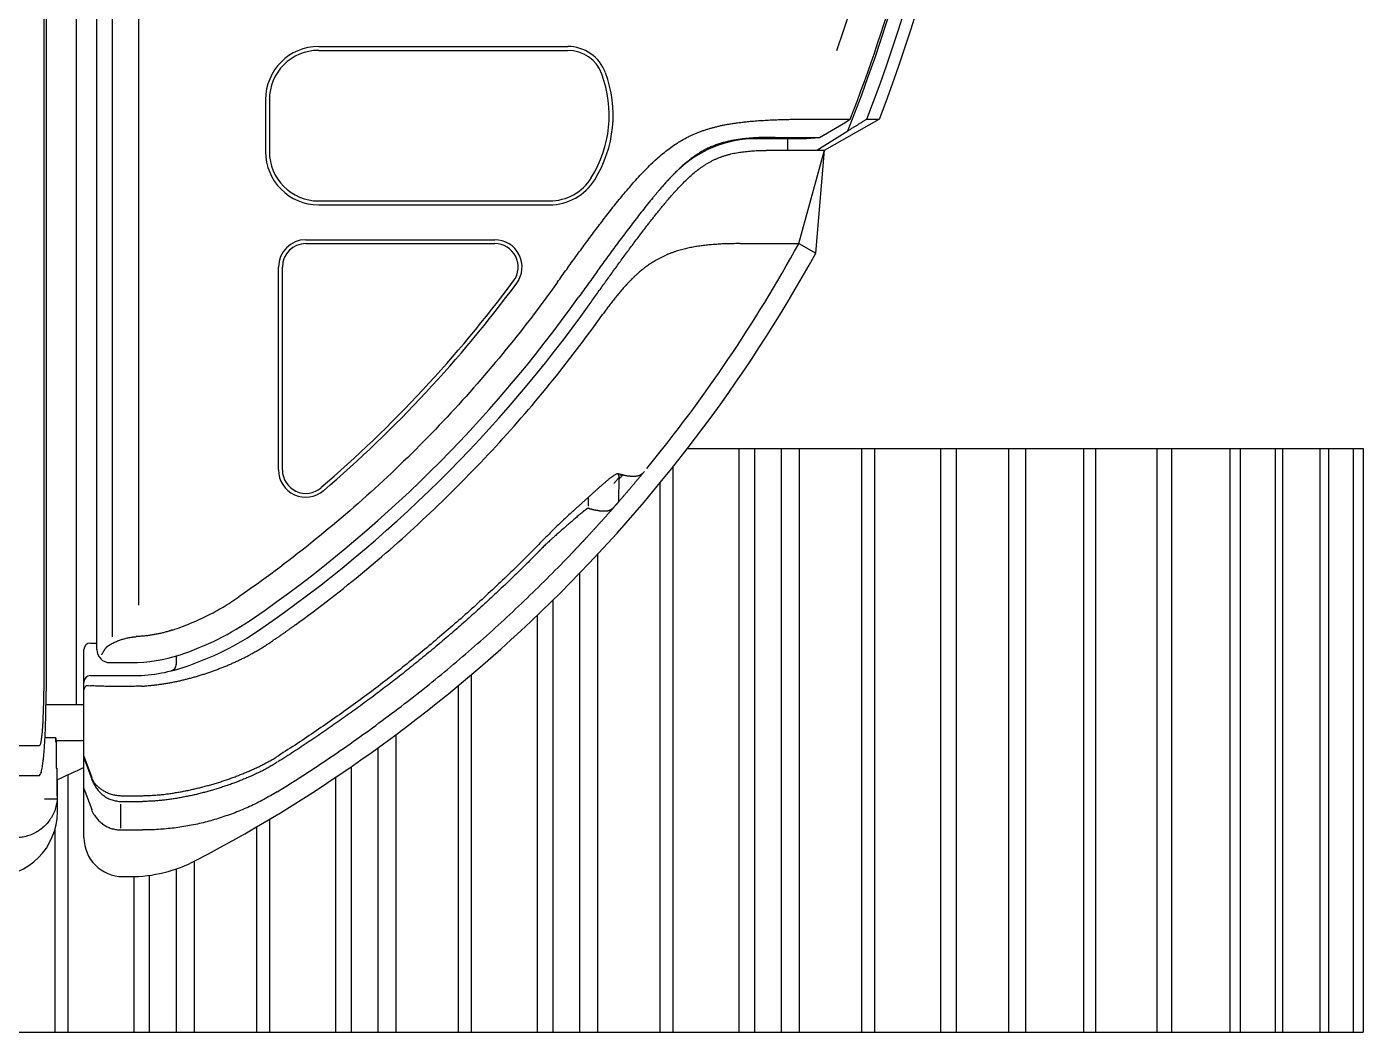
# Model space of a CAD drawing. Extents: x -121210 to 57230, y 84783 to 157800.
# Drawn here: x -100210 to -99102, y 145737 to 146570 of the extents above; entities that cross this region are included whole.
import ezdxf

# ---------------------------------------------------------------- set-up
doc = ezdxf.new("R2010")
doc.units = 0
doc.header["$MEASUREMENT"] = 0
doc.layers.get('0').update_dxf_attribs({"linetype": 'CONTINUOUS'})

# ---------------------------------------------------------------- blocks, each defined once
blk = doc.blocks.new('A$C09AE4EDA')
for p, q in [((5158, 317.2), (5158, 2193.2)), ((5170.9, 327.9), (5170.9, 2182.5)), ((5192.4, 2149.7), (5192.4, 354)), ((5140.8, 1159.5), (5140.8, 271.3)), ((5113.9, 1055.8), (5113.9, 282.8)), ((5115.8, 1055.8), (5115.8, 282.8)), ((5341.8, 817.1), (5548.3, 817.1)), ((5341.8, 813.9), (5548.3, 813.9)), ((5297.8, 773), (5297.8, 730)), ((5301, 773), (5301, 730)), ((5748.3, 756.9), (5750, 756.9)), ((5750, 756.9), (5782.4, 756.9)), ((5761.1, 731.1), (5806.6, 756.9)), ((5777, 753.4), (5782.4, 756.9)), ((5796.1, 756.9), (5806.6, 756.9)), ((5754.8, 731.1), (5780.4, 747.2)), ((5756.9, 741.8), (5777, 753.4)), ((5704.8, 740.8), (5746.2, 740.8)), ((5720.2, 741.8), (5721.9, 741.8)), ((5721.9, 741.8), (5722.9, 741.8)), ((5722.9, 741.8), (5756.9, 741.8)), ((5730.8, 731.1), (5730.8, 740.8)), ((5746.2, 740.8), (5756.9, 741.8)), ((5718.9, 731.1), (5761.1, 731.1)), ((5739.8, 653.7), (5761.1, 731.1)), ((5753.9, 645.9), (5761.1, 731.1)), ((5341.8, 689.2), (5533.2, 689.2)), ((5341.8, 685.9), (5533.2, 685.9)), ((5331.1, 656.9), (5487.8, 656.9)), ((5331.1, 653.7), (5487.8, 653.7)), ((5691.1, 653.7), (5739.8, 653.7)), ((5739.8, 653.7), (5753.9, 645.9)), ((5308.5, 466.1), (5308.5, 634.3)), ((5311.7, 466.1), (5311.7, 634.3)), ((5647.5, 483.8), (6207.8, 483.8)), ((5690.1, 483.8), (5690.1, 0)), ((5703, 483.8), (5703, 0)), ((5725.2, 483.8), (5725.2, 0)), ((5740.2, 483.8), (5740.2, 0)), ((5791.8, 483.8), (5791.8, 0)), ((5802.5, 483.8), (5802.5, 0)), ((5857.4, 483.8), (5857.4, 0)), ((5870.2, 483.8), (5870.2, 0)), ((5913.7, 483.8), (5913.7, 0)), ((5927.7, 483.8), (5927.7, 0)), ((5975.8, 483.8), (5975.8, 0)), ((5985.8, 483.8), (5985.8, 0)), ((6036.8, 483.8), (6036.8, 0)), ((6048.8, 483.8), (6048.8, 0)), ((6097.3, 483.8), (6097.3, 0)), ((6105.7, 483.8), (6105.7, 0)), ((6134.8, 483.8), (6134.8, 0)), ((6140.9, 483.8), (6140.9, 0)), ((6171.8, 483.8), (6171.8, 0)), ((6179, 483.8), (6179, 0)), ((6199.5, 483.8), (6199.5, 0)), ((6207.8, 483.8), (6207.8, 0)), ((5635.3, 468.3), (5635.3, 0)), ((5589.9, 463.1), (5591, 460.1)), ((5590.6, 439.8), (5591, 460.1)), ((5592.3, 460.2), (5591, 458.7)), ((5624.6, 455.1), (5624.6, 0)), ((5565.4, 436.2), (5565.5, 443.6)), ((5588.4, 437.3), (5590.6, 439.8)), ((5551.6, 397), (5551.9, 397.3)), ((5573, 396.2), (5573, 0)), ((5558, 380.4), (5558, 0)), ((5535.8, 358), (5535.8, 0)), ((5522.9, 345.5), (5522.9, 0)), ((5152.6, 322.5), (5158, 322.5)), ((5301.7, 323.1), (5302.5, 323.7)), ((5301.7, 323.1), (5302.5, 323.7)), ((5147.2, 161.3), (5147.2, 317.2)), ((5147.2, 161.3), (5147.2, 317.2)), ((5223.6, 311.8), (5223.6, 304.8)), ((5168.7, 306.4), (5186.6, 306.4)), ((5152.6, 295.7), (5186.6, 295.7)), ((5468.1, 296.2), (5468.1, 0)), ((5150.6, 287.3), (5152.7, 287.2)), ((5457.4, 287.2), (5457.4, 0)), ((5147.2, 271.3), (5115.8, 271.3)), ((5405.8, 246.6), (5405.8, 0)), ((5013.6, 237.6), (5110.3, 237.6)), ((5124, 241.9), (5147.2, 241.9)), ((5390.8, 235.6), (5390.8, 0)), ((5147.2, 228.8), (5153.6, 211.2)), ((5147.2, 227.6), (5153.7, 209.9)), ((5013.6, 212.9), (5110.3, 212.9)), ((5124.2, 218.9), (5125.1, 218.9)), ((5133.7, 213.4), (5133.7, 0)), ((5355.7, 211.2), (5355.7, 0)), ((5368.6, 220), (5368.6, 0)), ((5125.2, 182.8), (5125.2, 209.5)), ((5147.2, 202.1), (5153.6, 184.7)), ((5114.4, 193.5), (5125.2, 193.5)), ((5177.8, 196.1), (5196.1, 196.1)), ((5177.8, 191.4), (5195.8, 191.4)), ((5177.8, 169.2), (5177.8, 189.2)), ((5123, 167.5), (5123, 0)), ((5177.8, 167.7), (5195.8, 167.7)), ((5290.2, 170.2), (5290.2, 0)), ((5300.9, 176.5), (5300.9, 0)), ((5223.6, 135.4), (5223.6, 0)), ((5238.6, 141.7), (5238.6, 0)), ((5179.5, 129), (5185.3, 129)), ((5179.5, 129), (5185.3, 129)), ((5188.5, 129.1), (5188.5, 0)), ((5201.4, 130.1), (5201.4, 0)), ((3128.1, 0), (6207.8, 0))]:
    blk.add_line(p, q)
for points in [[(5771.4, 813.8, 0.018391), (5799.9, 906, 0.018345), (5821.5, 1000, 0.018335), (5836.2, 1095.3, 0.018451), (5843.8, 1191.5, 0.018306), (5844.4, 1287.9, 0.018439), (5837.8, 1384.2, 0.018347), (5824.2, 1479.7, 0.018332), (5803.7, 1573.9, 0.018401), (5776.2, 1666.4)], [(5683.6, 753.1, -0.002416), (5685.4, 753.4, -0.002347), (5687.3, 753.6, -0.002174), (5689.1, 753.9, -0.002045), (5690.9, 754.1, -0.001975), (5692.8, 754.4, -0.001891), (5694.6, 754.6, -0.001645), (5696.4, 754.8, -0.001654), (5698.3, 755)], [(5698.3, 755, -0.002344), (5701, 755.2, -0.002117), (5703.8, 755.4, -0.001969), (5706.5, 755.7, -0.001871), (5709.2, 755.8, -0.001718), (5712, 756, -0.001585), (5714.7, 756.1, -0.001478), (5717.4, 756.3, -0.001336), (5720.1, 756.4, -0.00129), (5722.9, 756.5)], [(5722.9, 756.5, -0.000118), (5725, 756.6, -0.000118), (5727.2, 756.6, -0.000118), (5729.3, 756.7, -0.000119), (5731.5, 756.7, -0.000119), (5733.7, 756.8, -0.000119), (5735.8, 756.8, -0.000119), (5738, 756.8, -0.000119), (5740.1, 756.8, -0.000119), (5742.3, 756.9)], [(5742.3, 756.9, -0.000022), (5742.7, 756.9, -0.000022), (5743.1, 756.9, -0.000022), (5743.5, 756.9, -0.000022), (5743.9, 756.9, -0.000022), (5744.3, 756.9, -0.000022), (5744.7, 756.9, -0.000022), (5745.1, 756.9, -0.000022), (5745.5, 756.9, -0.000022), (5745.9, 756.9, -0.000022), (5746.3, 756.9, -0.000022), (5746.7, 756.9, -0.000022), (5747.1, 756.9, -0.000022), (5747.5, 756.9, -0.000022), (5747.9, 756.9, -0.000021), (5748.3, 756.9)], [(5780.4, 747.2, -0.000098), (5782.3, 748.4, -0.000098), (5784.3, 749.6, -0.000098), (5786.3, 750.8, -0.000098), (5788.3, 752, -0.000098), (5790.2, 753.2, -0.000098), (5792.2, 754.5, -0.000098), (5794.2, 755.7, -0.000097), (5796.1, 756.9)], [(5637.7, 736.1, -0.006572), (5640.1, 737.7, -0.0071), (5642.6, 739.2, -0.007124), (5645.1, 740.6, -0.007223), (5647.7, 742, -0.007265), (5650.3, 743.3, -0.007281), (5652.9, 744.5, -0.007101), (5655.6, 745.6, -0.006928), (5658.3, 746.6, -0.006731), (5661.1, 747.6, -0.006408), (5663.8, 748.5, -0.006095), (5666.6, 749.3, -0.005773), (5669.4, 750.1, -0.005406), (5672.2, 750.8, -0.005045), (5675, 751.5, -0.004674), (5677.9, 752.1, -0.004368), (5680.7, 752.6, -0.004067), (5683.6, 753.1)], [(5539.7, 621.7, -0.00053), (5543.5, 627, -0.000577), (5547.4, 632.4, -0.000664), (5551.2, 637.7, -0.00074), (5555.1, 643.1, -0.000821), (5559, 648.4, -0.000947), (5562.9, 653.7, -0.001069), (5566.8, 659, -0.001201), (5570.7, 664.2, -0.001407), (5574.7, 669.5, -0.001616), (5578.7, 674.7, -0.00186), (5582.7, 679.9, -0.00219), (5586.8, 685.1, -0.002541), (5590.9, 690.2, -0.003052), (5595.1, 695.3, -0.003576), (5599.4, 700.3, -0.00431), (5603.7, 705.2, -0.005117), (5608.1, 710.1, -0.006265), (5612.7, 714.9, -0.007452), (5617.3, 719.5, -0.008951), (5622.1, 724, -0.010673), (5627.1, 728.3, -0.012498), (5632.3, 732.4, -0.014176), (5637.7, 736.1)], [(5662, 731.5, 0.011035), (5659, 729.8, 0.010649), (5656.2, 728.1, 0.009772), (5653.4, 726.2, 0.009045), (5650.7, 724.2, 0.008255), (5648, 722.1, 0.007355), (5645.4, 720, 0.006531), (5642.9, 717.8, 0.005801), (5640.4, 715.5, 0.005118), (5638, 713.1, 0.004499), (5635.6, 710.7, 0.003929), (5633.3, 708.3, 0.003504), (5631, 705.8, 0.003078), (5628.8, 703.4, 0.002749), (5626.5, 700.8, 0.002481), (5624.3, 698.3)], [(5714.9, 741.8, 0.003061), (5711.3, 741.7, 0.003421), (5707.7, 741.6, 0.00393), (5704, 741.4, 0.004485), (5700.4, 741.2, 0.005165), (5696.8, 740.9, 0.005882), (5693.2, 740.5, 0.006768), (5689.6, 740, 0.007671), (5686, 739.4, 0.008635), (5682.4, 738.7, 0.009641), (5678.9, 737.9, 0.0106), (5675.4, 736.9, 0.01143), (5672, 735.8, 0.012048), (5668.6, 734.5, 0.012361), (5665.2, 733.1, 0.012311), (5662, 731.5)], [(5720.2, 741.8, 0.000037), (5719.6, 741.8, 0.000037), (5718.9, 741.8, 0.000037), (5718.2, 741.8, 0.000037), (5717.6, 741.8, 0.000037), (5716.9, 741.8, 0.000037), (5716.3, 741.8, 0.000036), (5715.6, 741.8, 0.000036), (5714.9, 741.8)], [(5657.7, 716, -0.007492), (5659.7, 717.4, -0.008074), (5661.8, 718.8, -0.00857), (5663.9, 720.1, -0.008926), (5666.1, 721.3, -0.00928), (5668.3, 722.5, -0.009335), (5670.5, 723.6, -0.00941), (5672.8, 724.6, -0.009253), (5675.2, 725.5, -0.008994), (5677.5, 726.3, -0.008507), (5679.9, 727, -0.00804), (5682.3, 727.7, -0.007637), (5684.7, 728.3, -0.006954), (5687.1, 728.8, -0.006415), (5689.6, 729.2, -0.005859), (5692.1, 729.6, -0.005338), (5694.5, 729.9, -0.004824), (5697, 730.2, -0.004396), (5699.5, 730.4, -0.00389), (5702, 730.6, -0.003596), (5704.5, 730.8, -0.003218), (5707, 730.9, -0.002968), (5709.4, 731, -0.002581), (5711.9, 731)], [(5711.9, 731, -0.000026), (5712.4, 731, -0.000026), (5712.8, 731, -0.000026), (5713.3, 731.1, -0.000026), (5713.8, 731.1, -0.000026), (5714.2, 731.1, -0.000026), (5714.7, 731.1, -0.000026), (5715.2, 731.1, -0.000026), (5715.6, 731.1, -0.000026), (5716.1, 731.1, -0.000026), (5716.6, 731.1, -0.000026), (5717, 731.1, -0.000025), (5717.5, 731.1, -0.000026), (5718, 731.1, -0.000026), (5718.4, 731.1, -0.000025), (5718.9, 731.1)], [(5638.8, 713.9, 0.003521), (5637, 712.1, 0.003226), (5635.2, 710.3, 0.002933), (5633.5, 708.5, 0.002663), (5631.8, 706.7, 0.002432), (5630.1, 704.9, 0.002203), (5628.5, 703, 0.001997), (5626.8, 701.2, 0.001875), (5625.2, 699.3, 0.001754), (5623.6, 697.4, 0.001535), (5622, 695.5, 0.001755), (5620.4, 693.6, 0.001628), (5618.8, 691.7)], [(5628.7, 686.9, -0.003305), (5631.9, 690.7, -0.003766), (5635.1, 694.4, -0.004629), (5638.4, 698.1, -0.00563), (5641.7, 701.6, -0.00691), (5645.2, 705.1, -0.008429), (5648.7, 708.5, -0.01015), (5652.4, 711.8, -0.012502), (5656.2, 714.9)], [(5656.2, 714.9, -0.000009), (5656.4, 715, -0.00001), (5656.6, 715.2, -0.00001), (5656.8, 715.3, -0.000009), (5657, 715.5, -0.00001), (5657.2, 715.6, -0.00001), (5657.4, 715.8, -0.000009), (5657.6, 715.9, -0.000006), (5657.7, 716)], [(5656.2, 714.9, -0.000009), (5656.4, 715, -0.00001), (5656.6, 715.2, -0.00001), (5656.8, 715.3, -0.000009), (5657, 715.5, -0.00001), (5657.2, 715.6, -0.00001), (5657.4, 715.8, -0.000009), (5657.6, 715.9, -0.000006), (5657.7, 716)], [(5618.8, 691.7, 0.003147), (5614.4, 686.4, 0.002567), (5610.2, 681, 0.002085), (5606, 675.6, 0.001728), (5601.8, 670.2, 0.001438), (5597.6, 664.7, 0.001209), (5593.5, 659.2, 0.001038), (5589.4, 653.7, 0.000892), (5585.4, 648.2, 0.000752), (5581.3, 642.7, 0.000624), (5577.3, 637.2, 0.000623), (5573.3, 631.6, 0.000506), (5569.3, 626, 0.000448), (5565.3, 620.5, 0.000394), (5561.3, 614.9, 0.000352), (5557.3, 609.3)], [(5612.1, 666.1, -0.000888), (5614.2, 668.7, -0.00094), (5616.2, 671.4, -0.001084), (5618.2, 674, -0.001203), (5620.3, 676.6, -0.001323), (5622.4, 679.2, -0.00149), (5624.5, 681.8, -0.00162), (5626.6, 684.4, -0.00188), (5628.7, 686.9)], [(5566.1, 603.1, -0.00025), (5569.1, 607.3, -0.000289), (5572.1, 611.6, -0.000289), (5575.1, 615.8, -0.000314), (5578.2, 620, -0.000371), (5581.2, 624.2, -0.000395), (5584.3, 628.5, -0.000487), (5587.3, 632.7, -0.000466), (5590.4, 636.9, -0.000556), (5593.4, 641.1, -0.000638), (5596.5, 645.3, -0.000713), (5599.6, 649.4, -0.000812), (5602.7, 653.6, -0.000916), (5605.8, 657.8, -0.001038), (5609, 661.9, -0.001219), (5612.1, 666.1)], [(5639.4, 647.7, 0.006365), (5637.1, 647, 0.006662), (5634.8, 646.2, 0.006932), (5632.5, 645.3, 0.007088), (5630.3, 644.4, 0.007279), (5628.1, 643.4, 0.007305), (5625.9, 642.3, 0.007358), (5623.7, 641.2, 0.007305), (5621.6, 640)], [(5689.5, 653.7, 0.001504), (5687.3, 653.7, 0.001569), (5685.1, 653.6, 0.001662), (5682.9, 653.6, 0.001804), (5680.7, 653.5, 0.001915), (5678.5, 653.4, 0.002027), (5676.3, 653.4, 0.002138), (5674.1, 653.2, 0.002297), (5671.9, 653.1, 0.002474), (5669.7, 653, 0.00262), (5667.5, 652.8, 0.002795), (5665.3, 652.6, 0.002973), (5663.1, 652.4, 0.003198), (5660.9, 652.1, 0.003362), (5658.8, 651.8, 0.003594), (5656.6, 651.5, 0.003845), (5654.4, 651.2, 0.004097), (5652.2, 650.8, 0.004313), (5650.1, 650.4, 0.004576), (5647.9, 650, 0.004831), (5645.8, 649.5, 0.005087), (5643.6, 648.9, 0.005346), (5641.5, 648.4, 0.005684), (5639.4, 647.7)], [(5691.1, 653.7, 0.000018), (5690.8, 653.7, 0.000018), (5690.5, 653.7, 0.000018), (5690.1, 653.7, 0.000018), (5689.8, 653.7, 0.000018), (5689.5, 653.7)], [(5621.6, 640, 0.006282), (5619.8, 638.9, 0.006222), (5618, 637.8, 0.006069), (5616.2, 636.6, 0.005863), (5614.5, 635.4, 0.005683), (5612.7, 634.2, 0.005478), (5611.1, 632.9, 0.005264), (5609.4, 631.5, 0.00503), (5607.8, 630.2, 0.004811), (5606.2, 628.8, 0.004526), (5604.6, 627.3, 0.004351), (5603.1, 625.9, 0.004027), (5601.5, 624.4, 0.003871), (5600, 622.9, 0.003624), (5598.6, 621.4, 0.003407), (5597.1, 619.8, 0.003241), (5595.7, 618.3, 0.003022), (5594.3, 616.7, 0.002821), (5592.9, 615.1, 0.002697), (5591.5, 613.5, 0.002509), (5590.1, 611.9, 0.002397), (5588.8, 610.2, 0.002171), (5587.4, 608.6, 0.002087), (5586.1, 606.9, 0.001945), (5584.8, 605.2, 0.00186), (5583.5, 603.5, 0.001752), (5582.3, 601.8, 0.001607), (5581, 600.1, 0.001553), (5579.7, 598.4, 0.001449), (5578.5, 596.7, 0.00138), (5577.2, 595)], [(5539.7, 621.7, -0.017352), (5494.4, 562.5, -0.017235), (5445, 506.5, -0.017338), (5391.9, 454, -0.01729), (5335.3, 405.4, -0.017301), (5275.5, 360.8)], [(5322.5, 337.7, 0.01619), (5379.9, 382.3, 0.01614), (5434.3, 430.6, 0.016198), (5485.5, 482.3, 0.016153), (5533.2, 537.1, 0.016169), (5577.2, 595)], [(5578.1, 454.8, 0.000093), (5576.3, 453.3, 0.000093), (5574.6, 451.7, 0.000093), (5572.8, 450.1, 0.000093), (5571.1, 448.6, 0.000093), (5569.3, 447, 0.000093), (5567.6, 445.4, 0.000093), (5565.9, 443.9, 0.000093), (5564.1, 442.3, 0.000093), (5562.4, 440.7, 0.000093), (5560.6, 439.2, 0.000093), (5558.9, 437.6, 0.000093), (5557.2, 436, 0.000093), (5555.4, 434.5, 0.000094), (5553.7, 432.9, 0.000094), (5552, 431.3)], [(5578.1, 454.8, -0.000039), (5578.8, 455.5, -0.00004), (5579.6, 456.1, -0.00004), (5580.3, 456.8, -0.00004), (5581, 457.4, -0.00004), (5581.8, 458, -0.000041), (5582.6, 458.7, -0.000041), (5583.3, 459.3, -0.000042), (5584.1, 459.9, -0.000042), (5584.9, 460.5, -0.005916), (5585.7, 461, -0.007514), (5586.5, 461.6, -0.011592), (5587.3, 462.1, -0.018836), (5588.2, 462.6, -0.03708), (5589.1, 463, -0.13496), (5590.1, 463.1)], [(5586.4, 454.8, -0.000029), (5587, 455.4, -0.000029), (5587.6, 456.1, -0.000029), (5588.2, 456.8, -0.000029), (5588.7, 457.4, -0.000029), (5589.3, 458.1, -0.000029), (5589.9, 458.8, -0.000029), (5590.4, 459.4, -0.000028), (5591, 460.1)], [(5590.1, 463.1, -0.000053), (5590.9, 462.8, -0.000053), (5591.8, 462.6, -0.000053), (5592.7, 462.4, -0.000053), (5593.5, 462.2, -0.000054), (5594.4, 462, -0.000054), (5595.3, 461.8, -0.000054), (5596.2, 461.6, -0.000054), (5597.1, 461.4, -0.000054), (5598, 461.3, -0.000054), (5598.8, 461.2, -0.000054), (5599.7, 461.1, 0.006769), (5600.6, 461, 0.007585), (5601.5, 460.9, 0.008573), (5602.4, 460.9, 0.01014), (5603.3, 460.9, 0.011769), (5604.2, 460.9, 0.013633), (5605.1, 461, 0.016589), (5606, 461.2, 0.019832), (5606.9, 461.4, 0.025288), (5607.7, 461.7, 0.028187), (5608.6, 462, 0.0351), (5609.3, 462.5, 0.027455), (5610, 463.1)], [(5590.6, 439.8, -0.000043), (5591.4, 440.8, -0.000043), (5592.3, 441.8, -0.000043), (5593.1, 442.7, -0.000043), (5594, 443.7, -0.000043), (5594.8, 444.7, -0.000043), (5595.6, 445.6, -0.000042), (5596.4, 446.6, -0.000042), (5597.3, 447.6, -0.000042), (5598.1, 448.5, -0.000042), (5598.9, 449.5, -0.000042), (5599.8, 450.5, -0.000042), (5600.6, 451.5, -0.000042), (5601.4, 452.4, -0.000042), (5602.2, 453.4, -0.000042), (5603.1, 454.4, -0.000042), (5603.9, 455.4, -0.000042), (5604.7, 456.4, -0.000041), (5605.5, 457.3, -0.000041), (5606.3, 458.3, -0.000041), (5607.2, 459.3, -0.000041), (5608, 460.3)], [(5591.6, 461.2, -0.000003), (5591.6, 461.3), (5591.6, 461.3), (5591.6, 461.3), (5591.6, 461.3), (5591.6, 461.3), (5591.6, 461.3), (5591.6, 461.3), (5591.6, 461.3)], [(5591.9, 461.5, 0.000003), (5591.8, 461.4), (5591.8, 461.4), (5591.8, 461.4), (5591.8, 461.4), (5591.8, 461.4), (5591.8, 461.4), (5591.8, 461.4), (5591.8, 461.4), (5591.8, 461.4), (5591.8, 461.4), (5591.8, 461.4), (5591.8, 461.4), (5591.8, 461.4), (5591.8, 461.4), (5591.8, 461.4), (5591.8, 461.4), (5591.8, 461.4), (5591.8, 461.4), (5591.8, 461.4), (5591.8, 461.4), (5591.8, 461.4), (5591.8, 461.4), (5591.8, 461.4)], [(5593.8, 462.1, 0.000015), (5593.5, 461.7, 0.000015), (5593.2, 461.3, 0.000015), (5592.9, 461, 0.000016), (5592.6, 460.6, 0.000016), (5592.3, 460.2)], [(5611.8, 464.9, 0.000024), (5611.3, 464.3, 0.000024), (5610.8, 463.7, 0.000024), (5610.4, 463.1, 0.000024), (5609.9, 462.6, 0.000024), (5609.4, 462, 0.000024), (5608.9, 461.4, 0.000024), (5608.5, 460.8, 0.000024), (5608, 460.3)], [(5610, 463.1, -0.000002), (5610, 463.1, -0.000002), (5610.1, 463.2, -0.000002), (5610.1, 463.2, -0.000002), (5610.1, 463.2, -0.000002), (5610.2, 463.2, -0.000002), (5610.2, 463.3, -0.000002), (5610.2, 463.3, -0.000002), (5610.3, 463.4), (5610.3, 463.4), (5610.3, 463.4), (5610.3, 463.4), (5610.3, 463.4), (5610.3, 463.4), (5610.3, 463.4), (5610.3, 463.4), (5610.3, 463.4), (5610.3, 463.4), (5610.3, 463.4), (5610.3, 463.4), (5610.3, 463.4), (5610.3, 463.4), (5610.3, 463.4), (5610.3, 463.4), (5610.3, 463.4), (5610.3, 463.4), (5610.3, 463.4), (5610.3, 463.4), (5610.3, 463.4), (5610.3, 463.4), (5610.3, 463.4), (5610.3, 463.4), (5610.3, 463.4), (5610.3, 463.4), (5610.3, 463.4), (5610.3, 463.4), (5610.3, 463.4), (5610.3, 463.4), (5610.3, 463.4), (5610.3, 463.4), (5610.3, 463.4), (5610.3, 463.4), (5610.3, 463.4), (5610.3, 463.4), (5610.3, 463.4), (5610.3, 463.4), (5610.3, 463.4), (5610.3, 463.4), (5610.3, 463.4), (5610.3, 463.4), (5610.3, 463.4), (5610.3, 463.4), (5610.3, 463.4), (5610.3, 463.4)], [(5610.7, 463.6, -0.000002), (5610.7, 463.6), (5610.7, 463.6), (5610.7, 463.6), (5610.7, 463.6), (5610.7, 463.6), (5610.7, 463.6), (5610.7, 463.6), (5610.7, 463.6)], [(5565.3, 434.4, 0.072034), (5564.9, 434.3, 0.00002), (5564.6, 434.1, 0.00002), (5564.2, 433.9, 0.000019), (5563.9, 433.7, 0.000019), (5563.6, 433.5, 0.000018), (5563.2, 433.2, 0.000019), (5562.9, 433, 0.000018), (5562.6, 432.7, 0.000018), (5562.2, 432.5, 0.000016), (5561.9, 432.3, 0.000017), (5561.6, 432, 0.000017), (5561.3, 431.8, 0.000017), (5561, 431.5, 0.000018), (5560.7, 431.2, 0.000016), (5560.4, 431)], [(5588.4, 437.3, 0.000083), (5586.8, 435.5, 0.000084), (5585.2, 433.6, 0.000085), (5583.6, 431.8, 0.000085), (5581.9, 429.9, 0.000085), (5580.3, 428.1, 0.000086), (5578.6, 426.2, 0.000086), (5577, 424.4, 0.000086), (5575.3, 422.5, 0.000087), (5573.6, 420.7, 0.000087), (5572, 418.9, 0.000087), (5570.3, 417, 0.000088), (5568.6, 415.2, 0.000088), (5567, 413.4, 0.000088), (5565.3, 411.6, 0.00009), (5563.6, 409.7)], [(5565.3, 434.4, -0.000012), (5565.5, 434.4, -0.000014), (5565.7, 434.3, -0.000011), (5565.9, 434.3)], [(5565.9, 434.3, -0.000011), (5566.1, 434.2, -0.000011), (5566.3, 434.1, -0.000011), (5566.4, 434.1, -0.000011), (5566.6, 434, -0.000011), (5566.8, 434, -0.000011), (5567, 433.9)], [(5567, 433.9, -0.000034), (5567.5, 433.8, -0.000034), (5568.1, 433.7, -0.000034), (5568.6, 433.5, -0.000034), (5569.2, 433.4, -0.000034), (5569.8, 433.2, -0.000034), (5570.3, 433.1, -0.000035), (5570.9, 433, -0.000035), (5571.4, 432.9, -0.000033), (5572, 432.8, -0.000035), (5572.6, 432.7, -0.000035), (5573.1, 432.6, -0.000035), (5573.7, 432.5, -0.000033), (5574.2, 432.4, -0.000035), (5574.8, 432.3, -0.000035), (5575.4, 432.3, -0.000035), (5575.9, 432.2, -0.000035), (5576.5, 432.2, -0.000035), (5577.1, 432.1, -0.000035), (5577.7, 432.1, -0.000035), (5578.2, 432.1, -0.000034), (5578.8, 432.1, -0.000034), (5579.4, 432.1, -0.000034), (5580, 432.1, -0.000034), (5580.5, 432.2, -0.000034), (5581.1, 432.3, -0.000033), (5581.7, 432.4, -0.000033), (5582.2, 432.5, -0.000032), (5582.8, 432.7, 0.01702), (5583.3, 432.9, 0.019213), (5583.8, 433.1, 0.021533), (5584.3, 433.4, 0.023875), (5584.8, 433.7, -0.000024), (5585.3, 434.1, -0.000023), (5585.7, 434.5, -0.000023), (5586.1, 434.8, -0.000022), (5586.5, 435.2, -0.000021), (5587, 435.7, -0.00002), (5587.3, 436.1)], [(5587.4, 436.1, -0.000011), (5587.6, 436.4, -0.000011), (5587.8, 436.6, -0.000011), (5588, 436.9, -0.000011), (5588.2, 437.1, -0.000011), (5588.4, 437.3, -0.000011), (5588.7, 437.6, -0.000011), (5588.9, 437.8, -0.000011), (5589.1, 438.1, -0.000011), (5589.3, 438.3, -0.000011), (5589.5, 438.6, -0.000011), (5589.7, 438.8, -0.000011), (5590, 439.1, -0.000011), (5590.2, 439.3, -0.000011), (5590.4, 439.6, -0.000011), (5590.6, 439.8)], [(5552, 431.3, 0.003354), (5548.4, 428.1, 0.002473), (5544.9, 424.8, 0.00201), (5541.4, 421.4, 0.00174), (5537.9, 418.1, 0.00151), (5534.5, 414.7, 0.001485), (5531.1, 411.3, 0.001469), (5527.7, 407.9, 0.001545), (5524.3, 404.4)], [(5560.4, 431, 0.001399), (5557.6, 428.6, 0.000737), (5554.8, 426.2, 0.000502), (5552.1, 423.8, 0.000149), (5549.3, 421.4, 0.000149), (5546.6, 419.1, 0.000149), (5543.8, 416.7, 0.000149), (5541.1, 414.3, 0.000149), (5538.4, 411.9)], [(5538.4, 411.9, 0.00008), (5536.9, 410.6, 0.002479), (5535.4, 409.3, 0.002535), (5534, 408, 0.002357), (5532.6, 406.6, 0.002153), (5531.1, 405.3, 0.001962), (5529.7, 404, 0.001861), (5528.3, 402.6, 0.00202), (5526.9, 401.2)], [(5524.3, 404.4, -0.003884), (5511.1, 391.1, -0.00388), (5497.7, 378, -0.003879), (5484.1, 365.2, -0.00388), (5470.3, 352.5, -0.003884), (5456.3, 340, -0.003881), (5442.1, 327.8, -0.003881), (5427.8, 315.8, -0.003884), (5413.2, 304, -0.003882), (5398.5, 292.4, -0.00388), (5383.6, 281.1, -0.00388), (5368.5, 270, -0.003881), (5353.2, 259.2, -0.00389), (5337.8, 248.5, -0.003894), (5322.2, 238.1, -0.003884), (5306.5, 228)], [(5526.9, 401.2, 0.000021), (5526.5, 400.8, 0.000021), (5526.2, 400.4, 0.000021), (5525.8, 400, 0.00002), (5525.4, 399.7, 0.000021), (5525, 399.3, 0.000021), (5524.6, 398.9, 0.00002), (5524.3, 398.5, 0.000021), (5523.9, 398.1, 0.00002), (5523.5, 397.7)], [(5551.9, 397.3, -0.000021), (5552.3, 397.7, -0.000021), (5552.7, 398.2, -0.000021), (5553.1, 398.6, -0.000021), (5553.5, 399, -0.000021), (5553.9, 399.4, -0.000021), (5554.3, 399.8, -0.000021), (5554.7, 400.2, -0.000021), (5555, 400.6, -0.000021), (5555.4, 401, -0.000021), (5555.8, 401.5, -0.000021), (5556.2, 401.9, -0.000021), (5556.6, 402.3, -0.000021), (5557, 402.7, -0.000021), (5557.4, 403.1, -0.000021), (5557.8, 403.5, -0.000021), (5558.2, 403.9, -0.00002), (5558.5, 404.3, -0.000021), (5558.9, 404.8, -0.000021), (5559.3, 405.2, -0.000021), (5559.7, 405.6, -0.000021), (5560.1, 406, -0.000021), (5560.5, 406.4, -0.00002), (5560.9, 406.8, -0.000021), (5561.3, 407.2, -0.00002), (5561.7, 407.7, -0.00002), (5562, 408.1, -0.00002), (5562.4, 408.5, -0.000021), (5562.8, 408.9, -0.00002), (5563.2, 409.3, -0.00002), (5563.6, 409.7)], [(5307.5, 199.4, 0.010665), (5351.6, 227.9, 0.010655), (5394.4, 258.3, 0.010663), (5435.9, 290.4, 0.010656), (5476, 324.3, 0.01066), (5514.6, 359.9, 0.010657), (5551.6, 397)], [(5523.5, 397.7, -0.003214), (5512.6, 386.8, -0.003191), (5501.6, 376.1, -0.003183), (5490.4, 365.4, -0.003182), (5479.2, 355, -0.00318), (5467.7, 344.6, -0.003186), (5456.2, 334.4, -0.003183), (5444.5, 324.4, -0.003181), (5432.7, 314.5, -0.003181), (5420.7, 304.7, -0.003183), (5408.7, 295.1, -0.003185), (5396.5, 285.7, -0.003184), (5384.2, 276.4, -0.003182), (5371.8, 267.3, -0.003181), (5359.2, 258.3, -0.003182), (5346.6, 249.5, -0.003183), (5333.8, 240.9, -0.003187), (5321, 232.4, -0.003181), (5308, 224.1)], [(5220.7, 333.4, 0.00892), (5228, 336, 0.008878), (5235.1, 338.8, 0.008863), (5242.2, 341.9, 0.008855), (5249.1, 345.2, 0.00883), (5255.9, 348.7, 0.008883), (5262.6, 352.5, 0.00891), (5269.1, 356.5, 0.008979), (5275.5, 360.8)], [(5217.6, 332.5, -0.007452), (5214.6, 331.6, -0.00699), (5211.5, 330.8, -0.006864), (5208.4, 330.2, -0.006914), (5205.3, 329.6, -0.007119), (5202.2, 329.1, -0.007374), (5199.1, 328.6, -0.007548), (5195.9, 328.3, -0.0076), (5192.8, 328.1)], [(5220.7, 333.4, 0.000023), (5220.3, 333.3, 0.000024), (5219.9, 333.2, 0.000024), (5219.6, 333, 0.000024), (5219.2, 332.9, 0.000024), (5218.8, 332.8, 0.000024), (5218.4, 332.7, 0.000024), (5218, 332.6, 0.000024), (5217.6, 332.5)], [(5322.5, 337.7, 0.000051), (5321.6, 337.1, 0.000051), (5320.8, 336.4, 0.000051), (5319.9, 335.8, 0.000051), (5319.1, 335.2, 0.000051), (5318.2, 334.6, 0.000051), (5317.4, 334, 0.000051), (5316.5, 333.3, 0.000051), (5315.6, 332.7, 0.000051), (5314.8, 332.1, 0.000052), (5313.9, 331.5, 0.000052), (5313, 330.9, 0.000052), (5312.2, 330.3, 0.000052), (5311.3, 329.7, 0.000052), (5310.4, 329.1, 0.000053), (5309.5, 328.4, 0.000052), (5308.7, 327.8, 0.000052), (5307.8, 327.2, 0.000052), (5306.9, 326.7, 0.000052), (5306, 326.1, 0.000053), (5305.2, 325.5, 0.000053), (5304.3, 324.9, 0.000053), (5303.4, 324.3, 0.000052), (5302.5, 323.7)], [(5168.2, 321, -0.014587), (5171.2, 322.6, -0.015405), (5174.2, 324, -0.016178), (5177.4, 325.2, -0.016692), (5180.6, 326.2, -0.017176), (5183.9, 327, -0.017474), (5187.2, 327.6)], [(5187.2, 327.6, -0.000027), (5187.6, 327.6, -0.000027), (5188.1, 327.7, -0.000027), (5188.5, 327.7, -0.000027), (5188.9, 327.8, -0.000027), (5189.4, 327.8, -0.000027), (5189.8, 327.9, -0.000027), (5190.2, 327.9, -0.000027), (5190.6, 327.9)], [(5192.8, 328.1, 0.000067), (5191.7, 328, 0.000067), (5190.6, 328)], [(5195.3, 286.9, 0.005272), (5197, 287, 0.003405), (5198.6, 287.1, 0.002594), (5200.3, 287.3, 0.002259), (5201.9, 287.4, 0.002298), (5203.6, 287.6, 0.002441), (5205.3, 287.8, 0.002451), (5206.9, 288, 0.002345), (5208.6, 288.2, 0.002281), (5210.2, 288.4, 0.002217), (5211.9, 288.6, 0.002153), (5213.5, 288.9, 0.002108), (5215.2, 289.2, 0.00207), (5216.8, 289.4, 0.002032), (5218.5, 289.7, 0.001994), (5220.1, 290, 0.001936), (5221.7, 290.4, 0.001938), (5223.4, 290.7, 0.001913), (5225, 291, 0.001889), (5226.7, 291.4, 0.001864), (5228.3, 291.8, -0.000101), (5229.9, 292.2, -0.000101), (5231.5, 292.6, -0.000101), (5233.1, 293, -0.000101), (5234.8, 293.4, -0.0001), (5236.4, 293.8, -0.0001), (5238, 294.3, -0.0001), (5239.6, 294.7, -0.0001), (5241.2, 295.2, -0.000099), (5242.8, 295.7, -0.000099), (5244.4, 296.2, -0.000099), (5246, 296.7, -0.000098), (5247.6, 297.2, -0.000098), (5249.2, 297.7, -0.000098), (5250.8, 298.2, -0.000098), (5252.3, 298.8, -0.000097), (5253.9, 299.3, -0.000097), (5255.5, 299.9, -0.000097), (5257, 300.5, -0.000096), (5258.6, 301.1, -0.000096), (5260.2, 301.7, -0.000097), (5261.7, 302.3, -0.000095), (5263.3, 302.9, -0.000095), (5264.8, 303.5, -0.000095), (5266.4, 304.2, -0.000094), (5267.9, 304.8, -0.000094), (5269.4, 305.5, -0.000094), (5271, 306.2, -0.000093), (5272.5, 306.9, -0.000093), (5274, 307.6, -0.000092), (5275.5, 308.3, 0.001929), (5277, 309, 0.001911), (5278.5, 309.7, 0.001932), (5280, 310.5, 0.00196), (5281.5, 311.2, 0.001976), (5283, 312, 0.002015), (5284.5, 312.8, 0.002024), (5285.9, 313.6, 0.002069), (5287.4, 314.4, 0.002199), (5288.9, 315.2, 0.002409), (5290.3, 316, 0.002132), (5291.8, 316.9, -0.000087), (5293.2, 317.7, 0.002632), (5294.6, 318.6, 0.002209), (5296, 319.5, 0.001948), (5297.5, 320.4, -0.000084), (5298.9, 321.3, -0.000084), (5300.3, 322.2, -0.000084), (5301.7, 323.1)], [(5161.9, 312.9, -0.000017), (5162.1, 313.4, -0.000017), (5162.4, 313.8, -0.000016), (5162.7, 314.3, -0.000017), (5163, 314.7, -0.000017), (5163.2, 315.2, -0.000017), (5163.5, 315.7, -0.000017), (5163.8, 316.1, -0.000016), (5164.1, 316.6)], [(5164.1, 316.6, -0.000012), (5164.3, 316.9, -0.000013), (5164.5, 317.3, -0.000013), (5164.7, 317.6, -0.000014), (5164.9, 317.9, -0.000014), (5165.2, 318.2, -0.000015), (5165.4, 318.5, -0.000015), (5165.7, 318.8, -0.000016), (5165.9, 319.1)], [(5165.9, 319.1, -0.000016), (5166.2, 319.4, -0.000017), (5166.5, 319.7, -0.000018), (5166.8, 319.9, -0.000017), (5167, 320.2, -0.000018), (5167.3, 320.4, -0.000018), (5167.6, 320.6, -0.000019), (5167.9, 320.8, -0.000016), (5168.2, 321)], [(5110.3, 237.6, 0.174759), (5111.5, 240.1, 0.018561), (5112, 242.9, 0.008554), (5112.4, 245.7, 0.00534), (5112.7, 248.5, 0.003808), (5112.9, 251.3, 0.002966), (5113.1, 254.1, 0.00242), (5113.3, 257, 0.002074), (5113.4, 259.8, 0.001827), (5113.5, 262.7, 0.001644), (5113.6, 265.5, 0.001523), (5113.7, 268.4, 0.001415), (5113.8, 271.2, 0.001344), (5113.8, 274.1, 0.001294), (5113.9, 276.9, 0.00127), (5113.9, 279.8, 0.001251), (5113.9, 282.7)], [(5110.3, 212.9, 0.174615), (5112.1, 216.7, 0.018512), (5112.9, 221, 0.008552), (5113.5, 225.4, 0.005322), (5113.9, 229.8, 0.003808), (5114.3, 234.1, 0.002959), (5114.6, 238.5, 0.002423), (5114.9, 242.9, 0.002069), (5115.1, 247.3, 0.001823), (5115.3, 251.7, 0.001642), (5115.4, 256.1, 0.001515), (5115.6, 260.6, 0.001414), (5115.7, 265, 0.001343), (5115.7, 269.4, 0.001294), (5115.8, 273.8, 0.001262), (5115.8, 278.2, 0.001251), (5115.8, 282.6)], [(5195.3, 286.9, 0.000128), (5193.3, 286.9, 0.000128), (5191.2, 286.8, 0.000128), (5189.2, 286.7, 0.000128), (5187.2, 286.7, 0.000128), (5185.1, 286.7, 0.000128), (5183.1, 286.6, 0.000128), (5181.1, 286.6, 0.000128), (5179, 286.6, 0.000128), (5177, 286.6, 0.000128), (5175, 286.6, 0.000128), (5173, 286.6, 0.000128), (5170.9, 286.6, 0.000128), (5168.9, 286.7, 0.000128), (5166.9, 286.7, 0.000128), (5164.8, 286.7, 0.000128), (5162.8, 286.8, 0.000128), (5160.8, 286.9, 0.000128), (5158.7, 286.9, 0.000128), (5156.7, 287, 0.000128), (5154.7, 287.1, 0.000128), (5152.7, 287.2)], [(5123.4, 244.1, 0.000045), (5122.7, 244.1, 0.000045), (5122, 244.1, 0.000045), (5121.3, 244.1, 0.000045), (5120.6, 244.1, 0.000045), (5119.9, 244.1, 0.000045), (5119.2, 244.1, 0.000045), (5118.5, 244.1, 0.000045), (5117.7, 244.1, 0.000045), (5117, 244.1, 0.000046), (5116.3, 244.1, 0.000045), (5115.6, 244.1, 0.000045), (5114.9, 244.1)], [(5124, 244.1, 0.000008), (5123.9, 244.1, 0.000008), (5123.8, 244.1, 0.000006), (5123.7, 244.1, 0.000006), (5123.6, 244.1, 0.000008), (5123.4, 244.1)], [(5124.1, 240.3), (5124.1, 240.6), (5124, 241), (5124, 241.3, 0.000001), (5124, 241.7), (5124, 242), (5124, 242.3, 0.000001), (5124, 242.7, 0.000001), (5124, 243, 0.000001), (5124, 243.3, 0.000001), (5124, 243.7, 0.000003), (5124, 244.1)], [(5124, 244.1, -0.000002), (5124, 241.8, -0.000003), (5124.1, 239.5, -0.000003), (5124.1, 237.2, -0.000003), (5124.1, 234.9, -0.000003), (5124.1, 232.6, -0.000003), (5124.2, 230.3, -0.000002), (5124.2, 228, -0.000003), (5124.2, 225.8, -0.000003), (5124.2, 223.5, -0.000003), (5124.2, 221.2, -0.000002), (5124.2, 218.9)], [(5124.2, 222.7, -0.000001), (5124.2, 222.2, -0.000001), (5124.2, 221.7, -0.000001), (5124.2, 221.3, -0.000001), (5124.2, 220.8, -0.000001), (5124.2, 220.4, -0.000001), (5124.2, 219.9, -0.000001), (5124.3, 219.5, -0.000001), (5124.3, 219)], [(5307.5, 223.8, -0.007262), (5304.2, 221.7, -0.006547), (5300.8, 219.8, -0.005954), (5297.4, 217.9, -0.005456), (5293.9, 216.1, -0.005055), (5290.3, 214.4, -0.004685), (5286.8, 212.8, -0.004433), (5283.2, 211.2, -0.004214), (5279.6, 209.7, -0.004058), (5275.9, 208.2, -0.00392), (5272.3, 206.8, -0.003821), (5268.6, 205.5, -0.003753), (5264.9, 204.2, -0.003681), (5261.2, 203, -0.003642), (5257.4, 201.8, -0.003642), (5253.7, 200.7, -0.003644), (5249.9, 199.6, -0.003652), (5246.1, 198.6, -0.003699), (5242.3, 197.6, -0.003758), (5238.5, 196.7, -0.003843), (5234.7, 195.9, -0.003952), (5230.8, 195.1, -0.004091), (5227, 194.4, -0.004261), (5223.1, 193.7, -0.004468), (5219.2, 193.2, -0.00478), (5215.3, 192.6, -0.005124), (5211.4, 192.2, -0.005538), (5207.5, 191.8, -0.006002), (5203.6, 191.6, -0.006614), (5199.7, 191.4, -0.007258), (5195.8, 191.4)], [(5196.2, 196.1, 0.003812), (5198.1, 196.2, 0.003613), (5200, 196.2, 0.003407), (5202, 196.3, 0.003233), (5203.9, 196.4, 0.003063), (5205.8, 196.5, 0.002925), (5207.8, 196.7, 0.002808), (5209.7, 196.8, 0.002687), (5211.6, 197, 0.002563), (5213.5, 197.2, 0.002493), (5215.5, 197.5, 0.0024), (5217.4, 197.7, 0.002335), (5219.3, 198, 0.002267), (5221.2, 198.3, 0.002171), (5223.1, 198.6, 0.002103), (5225, 198.9, 0.002227), (5226.9, 199.2, 0.002076), (5228.8, 199.6, 0.00199), (5230.7, 200, 0.001947), (5232.6, 200.3, 0.001904), (5234.5, 200.7, 0.001879), (5236.4, 201.2, 0.001858), (5238.3, 201.6, 0.001836), (5240.2, 202, 0.001815), (5242.1, 202.5, 0.001803), (5243.9, 202.9, 0.001788), (5245.8, 203.4, 0.001773), (5247.7, 203.9, 0.001772), (5249.5, 204.4, 0.001767), (5251.4, 204.9, 0.001759), (5253.3, 205.5, 0.00175), (5255.1, 206, 0.001745), (5257, 206.6, 0.001761), (5258.8, 207.1, 0.001777), (5260.7, 207.7, 0.001768), (5262.5, 208.3, 0.001783), (5264.3, 208.9, 0.001803), (5266.2, 209.5, 0.001809), (5268, 210.2, 0.001836), (5269.8, 210.8, 0.001869), (5271.6, 211.5, 0.001892), (5273.4, 212.2, 0.001908), (5275.2, 212.9, 0.001938), (5277, 213.6, 0.001982), (5278.8, 214.3, 0.002027), (5280.6, 215, 0.002063), (5282.4, 215.8, 0.002124), (5284.2, 216.5, 0.002227), (5285.9, 217.3, 0.00222), (5287.7, 218.1, 0.002316), (5289.5, 218.9, 0.002409), (5291.2, 219.7, 0.002496), (5293, 220.6, 0.002584), (5294.7, 221.4, 0.002707), (5296.4, 222.3, 0.002824), (5298.1, 223.2, 0.002964), (5299.8, 224.1, 0.003113), (5301.5, 225.1, 0.003262), (5303.2, 226, 0.003464), (5304.8, 227, 0.003594), (5306.5, 228)], [(5124.7, 218.9, 0.000008), (5124.5, 218.9, 0.000006), (5124.4, 218.9, 0.00001), (5124.3, 218.9)], [(5125.1, 195.7, 0.000007), (5125.1, 207.3, 0.000007), (5125.1, 218.9)], [(5155.6, 207.1, -0.024791), (5154.5, 209.1, -0.02765), (5153.6, 211.2)], [(5155.5, 205.9, -0.021076), (5154.5, 207.8, -0.021014), (5153.7, 209.9)], [(5155.5, 205.9, 0.015681), (5156.4, 204.3, 0.016131), (5157.4, 202.7, 0.016362), (5158.5, 201.2, 0.01684), (5159.7, 199.7, 0.017262), (5161, 198.4, 0.017581), (5162.4, 197.1, 0.018135), (5163.9, 196, 0.018476), (5165.4, 194.9, 0.01893), (5167, 194, 0.019292), (5168.7, 193.2, 0.019625), (5170.5, 192.6, 0.019969), (5172.3, 192, 0.020119), (5174.1, 191.7, 0.020377), (5176, 191.4, 0.020354), (5177.8, 191.4)], [(5155.6, 207.1, 0.016682), (5156.5, 206, 0.015308), (5157.4, 204.9, 0.014279), (5158.4, 204, 0.013403), (5159.5, 203, 0.012718), (5160.6, 202.1, 0.0122), (5161.7, 201.3, 0.011829), (5162.9, 200.6, 0.011459), (5164.1, 199.9)], [(5164.1, 199.9, 0.014629), (5165.7, 199, 0.014348), (5167.3, 198.3, 0.014742), (5169, 197.7, 0.01486), (5170.8, 197.1, 0.015461), (5172.5, 196.7, 0.016221), (5174.3, 196.4, 0.017264), (5176.1, 196.2, 0.018675), (5177.8, 196.1)], [(5125.1, 195.7, -0.035625), (5124.7, 190.8, -0.035841), (5123.7, 186, -0.035544), (5122, 181.4, -0.035969), (5119.6, 177.1, -0.035495), (5116.7, 173.1, -0.035933), (5113.2, 169.7, -0.035499), (5109.3, 166.7, -0.035954), (5105, 164.4, -0.035557), (5100.4, 162.7, -0.035785), (5095.6, 161.6, -0.035705), (5090.7, 161.3)], [(5307.5, 199.4, -0.007778), (5301.9, 196.1, -0.007727), (5296.2, 192.9, -0.007714), (5290.4, 189.9, -0.007666), (5284.5, 187.1, -0.007655), (5278.5, 184.5, -0.007637), (5272.5, 182, -0.007641), (5266.3, 179.8, -0.007633), (5260.1, 177.7, -0.007625), (5253.9, 175.8, -0.007639), (5247.6, 174.1, -0.007628), (5241.2, 172.6, -0.007634), (5234.8, 171.3, -0.007649), (5228.4, 170.2, -0.007658), (5221.9, 169.3, -0.007678), (5215.4, 168.6, -0.007715), (5208.9, 168.1, -0.007734), (5202.3, 167.8, -0.007783), (5195.8, 167.7)], [(5155.5, 180.6, -0.021836), (5154.4, 182.6, -0.021769), (5153.6, 184.7)], [(5155.5, 180.6, 0.017488), (5156.4, 179.1, 0.017472), (5157.5, 177.6, 0.017436), (5158.6, 176.3, 0.017481), (5159.9, 175, 0.017444), (5161.2, 173.8, 0.017468), (5162.7, 172.6, 0.01745), (5164.2, 171.6, 0.017423), (5165.7, 170.7, 0.017456), (5167.3, 169.9, 0.017476), (5169, 169.3, 0.017454), (5170.7, 168.7, 0.017467), (5172.5, 168.3, 0.017437), (5174.2, 168, 0.017517), (5176, 167.8, 0.017414), (5177.8, 167.7)]]:
    blk.add_lwpolyline(points, format="xyb")
for centre, radius, start, end in [((4532.3, 1247.1), 1344.5, 338.1705, 0), ((4532.3, 1247.1), 1355.6, 338.7986, 0), ((4532.3, 1247.1), 1365.4, 338.9578, 0), ((4532.3, 1247.1), 1342.8, 338.5861, 349.9778), ((5341.8, 773), 44.1, 90, 180), ((5341.8, 773), 40.9, 90, 180), ((5548.3, 783.8), 33.3, 20.4388, 90), ((5548.3, 783.8), 30.1, 20.4388, 90), ((5484.8, 760.1), 97.8, 328.1092, 20.4388), ((5484.8, 760.1), 101.1, 328.1092, 20.4388), ((5704.8, 646.1), 94.6, 90, 134.3056), ((5341.8, 730), 44.1, 180, 270), ((5341.8, 730), 40.9, 180, 270), ((5533.2, 730), 40.9, 270, 328.1092), ((5533.2, 730), 44.1, 270, 328.1092), ((5331.1, 634.3), 22.6, 90, 180), ((5487.8, 634.3), 22.6, 323.4438, 90), ((4661.3, 1247.1), 1247.1, 297.6604, 331.1776), ((5331.1, 634.3), 19.4, 90, 180), ((5487.8, 634.3), 19.4, 323.4438, 90), ((4661.3, 1247.1), 1231, 320.7013, 331.1776), ((4661.3, 1247.1), 1048.2, 310.6165, 323.4438), ((4661.3, 1247.1), 1051.5, 310.6165, 323.4438), ((4661.3, 1247.1), 1099.8, 304.7228, 324.5549), ((4661.3, 1247.1), 1110.6, 304.7228, 324.5559), ((5331.1, 466.1), 22.6, 180, 310.6165), ((5331.1, 466.1), 19.4, 180, 310.6165), ((5153, 537.6), 236.5, 288.1949, 304.7228), ((5153, 537.6), 247.3, 288.1949, 304.7228), ((5152.6, 317.2), 5.38, 90, 180), ((5168.7, 317.2), 10.8, 180, 270.0005), ((5186.6, 435.4), 129, 270, 288.1949), ((5186.6, 435.4), 139.8, 270, 288.1949), ((5218.2, 304.8), 5.38, 283.5946, 0), ((5152.6, 290.3), 5.38, 90, 180), ((5150.5, 284.1), 3.23, 87.3019, 180), ((4661.3, 1246.9), 1136.4, 294.0942, 295.3174), ((5071.4, 182.8), 53.8, 270, 0), ((5179.5, 161.3), 32.3, 180, 270), ((5185.3, 247.3), 118.3, 270, 297.6604)]:
    blk.add_arc(centre, radius, start, end)

msp = doc.modelspace()

# ---------------------------------------------------------------- block references
msp.add_blockref('A$C09AE4EDA', (-105309.8, 145736.6))

doc.saveas('drawing.dxf')
